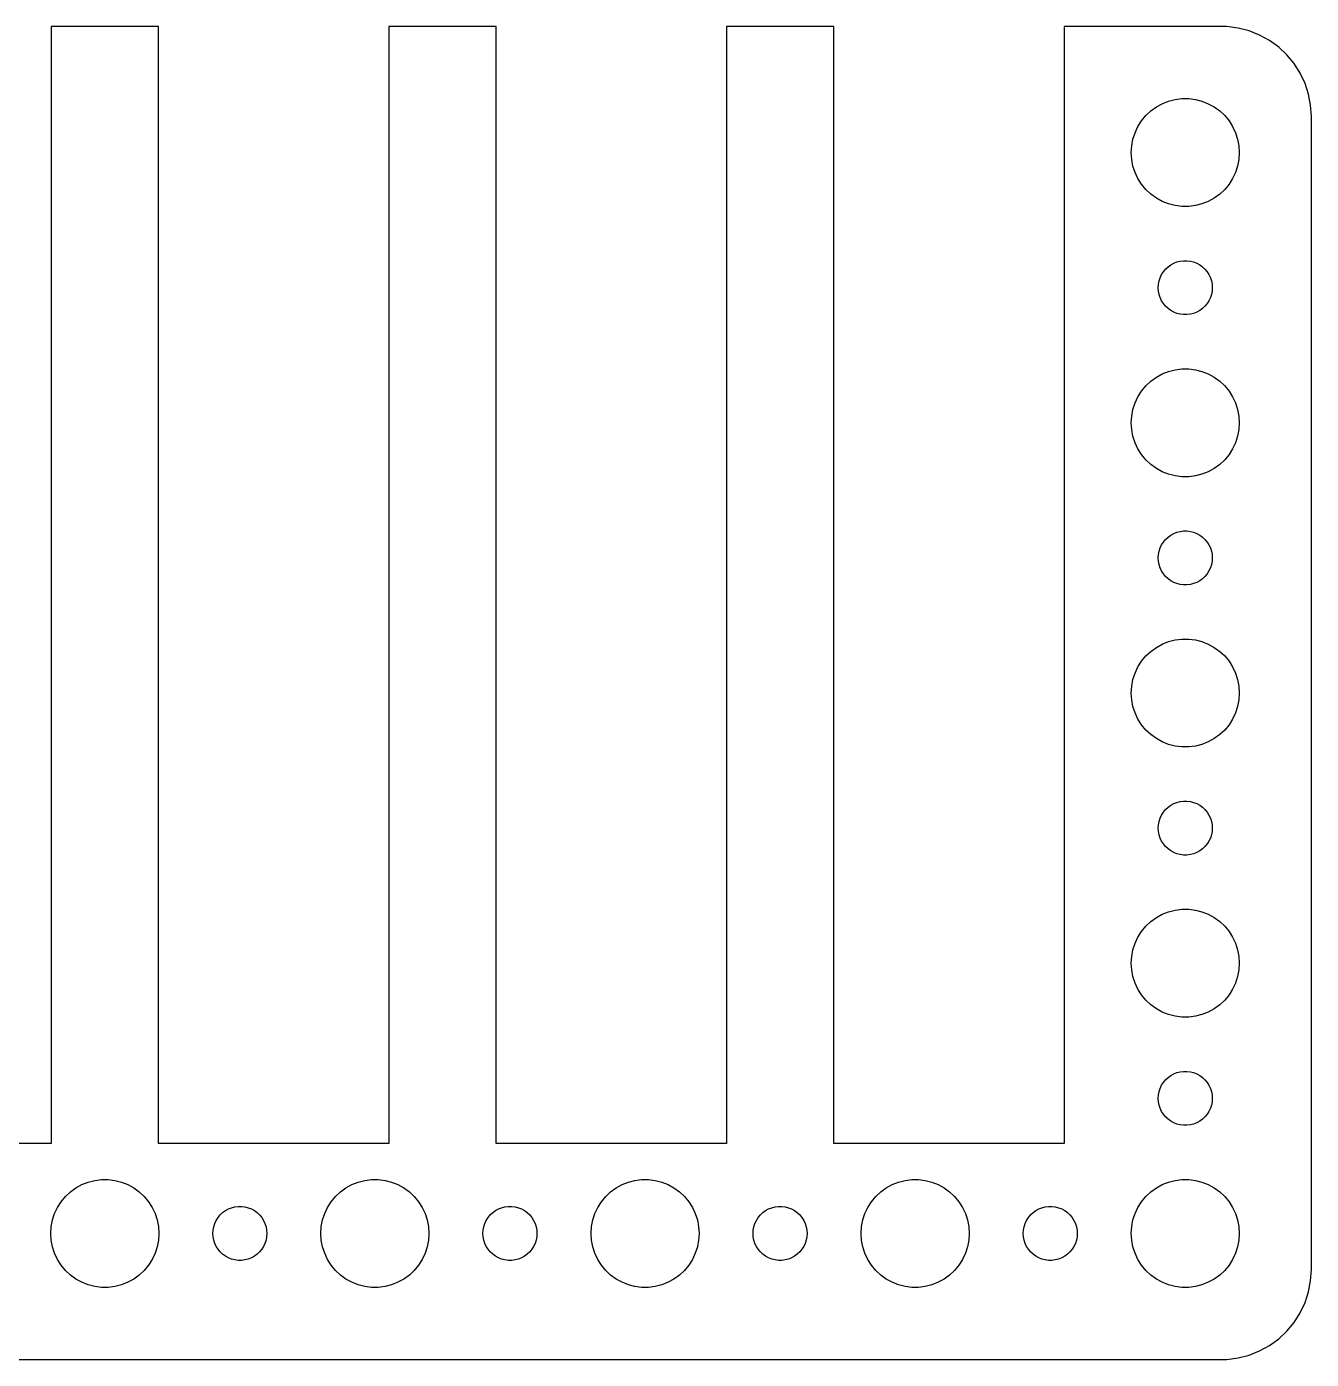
# Model space of a CAD drawing. Header units: metres. Extents: x -67 to 67, y 131 to 373.
# Drawn here: x -4.3 to 67, y 131 to 205 of the extents above; entities that cross this region are included whole.
import ezdxf

# ---------------------------------------------------------------- set-up
doc = ezdxf.new("R2010")
doc.units = ezdxf.units.M

msp = doc.modelspace()

# ---------------------------------------------------------------- linework, layer by layer
for p, q in [((2.98068, 204.99), (-2.98068, 204.99)), ((-2.98068, 204.99), (-2.98068, 143)), ((2.98068, 143), (2.98068, 204.99)), ((21.7307, 204.99), (15.7693, 204.99)), ((15.7693, 204.99), (15.7693, 143)), ((21.7307, 143), (21.7307, 204.99)), ((40.4807, 204.99), (34.5193, 204.99)), ((34.5193, 204.99), (34.5193, 143)), ((40.4807, 143), (40.4807, 204.99)), ((62.3139, 204.99), (53.2693, 204.99)), ((53.2693, 204.99), (53.2693, 143)), ((62.9369, 204.911), (62.3139, 204.99)), ((63.5451, 204.755), (62.9369, 204.911)), ((64.1289, 204.524), (63.5451, 204.755)), ((64.6791, 204.222), (64.1289, 204.524)), ((65.1871, 203.853), (64.6791, 204.222)), ((65.6448, 203.423), (65.1871, 203.853)), ((66.0451, 202.939), (65.6448, 203.423)), ((66.3815, 202.409), (66.0451, 202.939)), ((66.6489, 201.841), (66.3815, 202.409)), ((66.8429, 201.243), (66.6489, 201.841)), ((66.9606, 200.627), (66.8429, 201.243)), ((58.0877, 200.312), (58.3925, 200.533)), ((58.3925, 200.533), (58.7227, 200.714)), ((58.7227, 200.714), (59.0729, 200.853)), ((59.0729, 200.853), (59.4379, 200.947)), ((59.4379, 200.947), (59.8116, 200.994)), ((59.8116, 200.994), (60.1884, 200.994)), ((60.1884, 200.994), (60.5621, 200.947)), ((60.5621, 200.947), (60.927, 200.853)), ((60.927, 200.853), (61.2773, 200.714)), ((61.2773, 200.714), (61.6075, 200.533)), ((61.6075, 200.533), (61.9123, 200.312)), ((67, 200), (66.9606, 200.627)), ((57.3711, 199.445), (57.5729, 199.763)), ((57.5729, 199.763), (57.8131, 200.054)), ((57.8131, 200.054), (58.0877, 200.312)), ((61.9123, 200.312), (62.1869, 200.054)), ((62.1869, 200.054), (62.427, 199.763)), ((62.427, 199.763), (62.6289, 199.445)), ((67, 136), (67, 200)), ((57.0942, 198.746), (57.2107, 199.104)), ((57.2107, 199.104), (57.3711, 199.445)), ((62.6289, 199.445), (62.7893, 199.104)), ((62.7893, 199.104), (62.9057, 198.746)), ((57, 198), (57.0237, 198.376)), ((57.0237, 198.376), (57.0942, 198.746)), ((62.9057, 198.746), (62.9763, 198.376)), ((62.9763, 198.376), (63, 198)), ((57.0237, 197.624), (57, 198)), ((57.0942, 197.254), (57.0237, 197.624)), ((62.9763, 197.624), (62.9057, 197.254)), ((63, 198), (62.9763, 197.624)), ((57.2107, 196.896), (57.0942, 197.254)), ((57.3711, 196.555), (57.2107, 196.896)), ((62.7893, 196.896), (62.6289, 196.555)), ((62.9057, 197.254), (62.7893, 196.896)), ((57.5729, 196.237), (57.3711, 196.555)), ((57.8131, 195.946), (57.5729, 196.237)), ((62.427, 196.237), (62.1869, 195.946)), ((62.6289, 196.555), (62.427, 196.237)), ((58.0877, 195.688), (57.8131, 195.946)), ((58.3925, 195.467), (58.0877, 195.688)), ((58.7227, 195.286), (58.3925, 195.467)), ((61.6075, 195.467), (61.2773, 195.286)), ((61.9123, 195.688), (61.6075, 195.467)), ((62.1869, 195.946), (61.9123, 195.688)), ((59.0729, 195.147), (58.7227, 195.286)), ((59.4379, 195.053), (59.0729, 195.147)), ((59.8116, 195.006), (59.4379, 195.053)), ((60.1884, 195.006), (59.8116, 195.006)), ((60.5621, 195.053), (60.1884, 195.006)), ((60.927, 195.147), (60.5621, 195.053)), ((61.2773, 195.286), (60.927, 195.147)), ((58.9065, 191.527), (59.0439, 191.656)), ((59.0439, 191.656), (59.1963, 191.766)), ((59.1963, 191.766), (59.3613, 191.857)), ((59.3613, 191.857), (59.5365, 191.927)), ((59.5365, 191.927), (59.7189, 191.973)), ((59.7189, 191.973), (59.9058, 191.997)), ((59.9058, 191.997), (60.0942, 191.997)), ((60.0942, 191.997), (60.2811, 191.973)), ((60.2811, 191.973), (60.4635, 191.927)), ((60.4635, 191.927), (60.6387, 191.857)), ((60.6387, 191.857), (60.8037, 191.766)), ((60.8037, 191.766), (60.9561, 191.656)), ((60.9561, 191.656), (61.0934, 191.527)), ((58.5118, 190.688), (58.5471, 190.873)), ((58.5471, 190.873), (58.6053, 191.052)), ((58.6053, 191.052), (58.6855, 191.223)), ((58.6855, 191.223), (58.7865, 191.382)), ((58.7865, 191.382), (58.9065, 191.527)), ((61.0934, 191.527), (61.2135, 191.382)), ((61.2135, 191.382), (61.3145, 191.223)), ((61.3145, 191.223), (61.3947, 191.052)), ((61.3947, 191.052), (61.4529, 190.873)), ((61.4529, 190.873), (61.4882, 190.688)), ((58.5, 190.5), (58.5118, 190.688)), ((58.5118, 190.312), (58.5, 190.5)), ((58.5471, 190.127), (58.5118, 190.312)), ((61.4882, 190.312), (61.4529, 190.127)), ((61.4882, 190.688), (61.5, 190.5)), ((61.5, 190.5), (61.4882, 190.312)), ((58.6053, 189.948), (58.5471, 190.127)), ((58.6855, 189.777), (58.6053, 189.948)), ((58.7865, 189.618), (58.6855, 189.777)), ((58.9065, 189.473), (58.7865, 189.618)), ((59.0439, 189.344), (58.9065, 189.473)), ((61.0934, 189.473), (60.9561, 189.344)), ((61.2135, 189.618), (61.0934, 189.473)), ((61.3145, 189.777), (61.2135, 189.618)), ((61.3947, 189.948), (61.3145, 189.777)), ((61.4529, 190.127), (61.3947, 189.948)), ((59.1963, 189.234), (59.0439, 189.344)), ((59.3613, 189.143), (59.1963, 189.234)), ((59.5365, 189.073), (59.3613, 189.143)), ((59.7189, 189.027), (59.5365, 189.073)), ((59.9058, 189.003), (59.7189, 189.027)), ((60.0942, 189.003), (59.9058, 189.003)), ((60.2811, 189.027), (60.0942, 189.003)), ((60.4635, 189.073), (60.2811, 189.027)), ((60.6387, 189.143), (60.4635, 189.073)), ((60.8037, 189.234), (60.6387, 189.143)), ((60.9561, 189.344), (60.8037, 189.234)), ((58.3925, 185.533), (58.7227, 185.714)), ((58.7227, 185.714), (59.0729, 185.853)), ((59.0729, 185.853), (59.4379, 185.947)), ((59.4379, 185.947), (59.8116, 185.994)), ((59.8116, 185.994), (60.1884, 185.994)), ((60.1884, 185.994), (60.5621, 185.947)), ((60.5621, 185.947), (60.927, 185.853)), ((60.927, 185.853), (61.2773, 185.714)), ((61.2773, 185.714), (61.6075, 185.533)), ((57.5729, 184.763), (57.8131, 185.054)), ((57.8131, 185.054), (58.0877, 185.312)), ((58.0877, 185.312), (58.3925, 185.533)), ((61.6075, 185.533), (61.9123, 185.312)), ((61.9123, 185.312), (62.1869, 185.054)), ((62.1869, 185.054), (62.427, 184.763)), ((57.2107, 184.104), (57.3711, 184.445)), ((57.3711, 184.445), (57.5729, 184.763)), ((62.427, 184.763), (62.6289, 184.445)), ((62.6289, 184.445), (62.7893, 184.104)), ((57.0237, 183.376), (57.0942, 183.746)), ((57.0942, 183.746), (57.2107, 184.104)), ((62.7893, 184.104), (62.9057, 183.746)), ((62.9057, 183.746), (62.9763, 183.376)), ((57, 183), (57.0237, 183.376)), ((57.0237, 182.624), (57, 183)), ((62.9763, 183.376), (63, 183)), ((63, 183), (62.9763, 182.624)), ((57.0942, 182.254), (57.0237, 182.624)), ((57.2107, 181.896), (57.0942, 182.254)), ((62.9057, 182.254), (62.7893, 181.896)), ((62.9763, 182.624), (62.9057, 182.254)), ((57.3711, 181.555), (57.2107, 181.896)), ((57.5729, 181.237), (57.3711, 181.555)), ((62.6289, 181.555), (62.427, 181.237)), ((62.7893, 181.896), (62.6289, 181.555)), ((57.8131, 180.946), (57.5729, 181.237)), ((58.0877, 180.688), (57.8131, 180.946)), ((58.3925, 180.467), (58.0877, 180.688)), ((61.9123, 180.688), (61.6075, 180.467)), ((62.1869, 180.946), (61.9123, 180.688)), ((62.427, 181.237), (62.1869, 180.946)), ((58.7227, 180.286), (58.3925, 180.467)), ((59.0729, 180.147), (58.7227, 180.286)), ((59.4379, 180.053), (59.0729, 180.147)), ((59.8116, 180.006), (59.4379, 180.053)), ((60.1884, 180.006), (59.8116, 180.006)), ((60.5621, 180.053), (60.1884, 180.006)), ((60.927, 180.147), (60.5621, 180.053)), ((61.2773, 180.286), (60.927, 180.147)), ((61.6075, 180.467), (61.2773, 180.286)), ((59.1963, 176.766), (59.3613, 176.857)), ((59.3613, 176.857), (59.5365, 176.927)), ((59.5365, 176.927), (59.7189, 176.973)), ((59.7189, 176.973), (59.9058, 176.997)), ((59.9058, 176.997), (60.0942, 176.997)), ((60.0942, 176.997), (60.2811, 176.973)), ((60.2811, 176.973), (60.4635, 176.927)), ((60.4635, 176.927), (60.6387, 176.857)), ((60.6387, 176.857), (60.8037, 176.766)), ((58.6053, 176.052), (58.6855, 176.223)), ((58.6855, 176.223), (58.7865, 176.382)), ((58.7865, 176.382), (58.9065, 176.527)), ((58.9065, 176.527), (59.0439, 176.656)), ((59.0439, 176.656), (59.1963, 176.766)), ((60.8037, 176.766), (60.9561, 176.656)), ((60.9561, 176.656), (61.0934, 176.527)), ((61.0934, 176.527), (61.2135, 176.382)), ((61.2135, 176.382), (61.3145, 176.223)), ((61.3145, 176.223), (61.3947, 176.052)), ((58.5, 175.5), (58.5118, 175.688)), ((58.5118, 175.312), (58.5, 175.5)), ((58.5118, 175.688), (58.5471, 175.873)), ((58.5471, 175.873), (58.6053, 176.052)), ((61.3947, 176.052), (61.4529, 175.873)), ((61.4529, 175.873), (61.4882, 175.688)), ((61.4882, 175.688), (61.5, 175.5)), ((61.5, 175.5), (61.4882, 175.312)), ((58.5471, 175.127), (58.5118, 175.312)), ((58.6053, 174.948), (58.5471, 175.127)), ((58.6855, 174.777), (58.6053, 174.948)), ((58.7865, 174.618), (58.6855, 174.777)), ((58.9065, 174.473), (58.7865, 174.618)), ((61.2135, 174.618), (61.0934, 174.473)), ((61.3145, 174.777), (61.2135, 174.618)), ((61.3947, 174.948), (61.3145, 174.777)), ((61.4529, 175.127), (61.3947, 174.948)), ((61.4882, 175.312), (61.4529, 175.127)), ((59.0439, 174.344), (58.9065, 174.473)), ((59.1963, 174.234), (59.0439, 174.344)), ((59.3613, 174.143), (59.1963, 174.234)), ((59.5365, 174.073), (59.3613, 174.143)), ((59.7189, 174.027), (59.5365, 174.073)), ((59.9058, 174.003), (59.7189, 174.027)), ((60.0942, 174.003), (59.9058, 174.003)), ((60.2811, 174.027), (60.0942, 174.003)), ((60.4635, 174.073), (60.2811, 174.027)), ((60.6387, 174.143), (60.4635, 174.073)), ((60.8037, 174.234), (60.6387, 174.143)), ((60.9561, 174.344), (60.8037, 174.234)), ((61.0934, 174.473), (60.9561, 174.344)), ((59.0729, 170.853), (59.4379, 170.947)), ((59.4379, 170.947), (59.8116, 170.994)), ((59.8116, 170.994), (60.1884, 170.994)), ((60.1884, 170.994), (60.5621, 170.947)), ((60.5621, 170.947), (60.927, 170.853)), ((57.8131, 170.054), (58.0877, 170.312)), ((58.0877, 170.312), (58.3925, 170.533)), ((58.3925, 170.533), (58.7227, 170.714)), ((58.7227, 170.714), (59.0729, 170.853)), ((60.927, 170.853), (61.2773, 170.714)), ((61.2773, 170.714), (61.6075, 170.533)), ((61.6075, 170.533), (61.9123, 170.312)), ((61.9123, 170.312), (62.1869, 170.054)), ((57.2107, 169.104), (57.3711, 169.445)), ((57.3711, 169.445), (57.5729, 169.763)), ((57.5729, 169.763), (57.8131, 170.054)), ((62.1869, 170.054), (62.427, 169.763)), ((62.427, 169.763), (62.6289, 169.445)), ((62.6289, 169.445), (62.7893, 169.104)), ((57.0237, 168.376), (57.0942, 168.746)), ((57.0942, 168.746), (57.2107, 169.104)), ((62.7893, 169.104), (62.9057, 168.746)), ((62.9057, 168.746), (62.9763, 168.376)), ((57, 168), (57.0237, 168.376)), ((57.0237, 167.624), (57, 168)), ((62.9763, 168.376), (63, 168)), ((63, 168), (62.9763, 167.624)), ((57.0942, 167.254), (57.0237, 167.624)), ((57.2107, 166.896), (57.0942, 167.254)), ((62.9057, 167.254), (62.7893, 166.896)), ((62.9763, 167.624), (62.9057, 167.254)), ((57.3711, 166.555), (57.2107, 166.896)), ((57.5729, 166.237), (57.3711, 166.555)), ((62.6289, 166.555), (62.427, 166.237)), ((62.7893, 166.896), (62.6289, 166.555)), ((57.8131, 165.946), (57.5729, 166.237)), ((58.0877, 165.688), (57.8131, 165.946)), ((62.1869, 165.946), (61.9123, 165.688)), ((62.427, 166.237), (62.1869, 165.946)), ((58.3925, 165.467), (58.0877, 165.688)), ((58.7227, 165.286), (58.3925, 165.467)), ((59.0729, 165.147), (58.7227, 165.286)), ((59.4379, 165.053), (59.0729, 165.147)), ((59.8116, 165.006), (59.4379, 165.053)), ((60.1884, 165.006), (59.8116, 165.006)), ((60.5621, 165.053), (60.1884, 165.006)), ((60.927, 165.147), (60.5621, 165.053)), ((61.2773, 165.286), (60.927, 165.147)), ((61.6075, 165.467), (61.2773, 165.286)), ((61.9123, 165.688), (61.6075, 165.467)), ((58.6855, 161.223), (58.7865, 161.382)), ((58.7865, 161.382), (58.9065, 161.527)), ((58.9065, 161.527), (59.0439, 161.656)), ((59.0439, 161.656), (59.1963, 161.766)), ((59.1963, 161.766), (59.3613, 161.857)), ((59.3613, 161.857), (59.5365, 161.927)), ((59.5365, 161.927), (59.7189, 161.973)), ((59.7189, 161.973), (59.9058, 161.997)), ((59.9058, 161.997), (60.0942, 161.997)), ((60.0942, 161.997), (60.2811, 161.973)), ((60.2811, 161.973), (60.4635, 161.927)), ((60.4635, 161.927), (60.6387, 161.857)), ((60.6387, 161.857), (60.8037, 161.766)), ((60.8037, 161.766), (60.9561, 161.656)), ((60.9561, 161.656), (61.0934, 161.527)), ((61.0934, 161.527), (61.2135, 161.382)), ((61.2135, 161.382), (61.3145, 161.223)), ((58.5, 160.5), (58.5118, 160.688)), ((58.5118, 160.688), (58.5471, 160.873)), ((58.5471, 160.873), (58.6053, 161.052)), ((58.6053, 161.052), (58.6855, 161.223)), ((61.3145, 161.223), (61.3947, 161.052)), ((61.3947, 161.052), (61.4529, 160.873)), ((61.4529, 160.873), (61.4882, 160.688)), ((61.4882, 160.688), (61.5, 160.5)), ((58.5118, 160.312), (58.5, 160.5)), ((58.5471, 160.127), (58.5118, 160.312)), ((58.6053, 159.948), (58.5471, 160.127)), ((58.6855, 159.777), (58.6053, 159.948)), ((61.3947, 159.948), (61.3145, 159.777)), ((61.4529, 160.127), (61.3947, 159.948)), ((61.4882, 160.312), (61.4529, 160.127)), ((61.5, 160.5), (61.4882, 160.312)), ((58.7865, 159.618), (58.6855, 159.777)), ((58.9065, 159.473), (58.7865, 159.618)), ((59.0439, 159.344), (58.9065, 159.473)), ((59.1963, 159.234), (59.0439, 159.344)), ((59.3613, 159.143), (59.1963, 159.234)), ((59.5365, 159.073), (59.3613, 159.143)), ((59.7189, 159.027), (59.5365, 159.073)), ((60.4635, 159.073), (60.2811, 159.027)), ((60.6387, 159.143), (60.4635, 159.073)), ((60.8037, 159.234), (60.6387, 159.143)), ((60.9561, 159.344), (60.8037, 159.234)), ((61.0934, 159.473), (60.9561, 159.344)), ((61.2135, 159.618), (61.0934, 159.473)), ((61.3145, 159.777), (61.2135, 159.618)), ((59.9058, 159.003), (59.7189, 159.027)), ((60.0942, 159.003), (59.9058, 159.003)), ((60.2811, 159.027), (60.0942, 159.003)), ((58.0877, 155.312), (58.3925, 155.533)), ((58.3925, 155.533), (58.7227, 155.714)), ((58.7227, 155.714), (59.0729, 155.853)), ((59.0729, 155.853), (59.4379, 155.947)), ((59.4379, 155.947), (59.8116, 155.994)), ((59.8116, 155.994), (60.1884, 155.994)), ((60.1884, 155.994), (60.5621, 155.947)), ((60.5621, 155.947), (60.927, 155.853)), ((60.927, 155.853), (61.2773, 155.714)), ((61.2773, 155.714), (61.6075, 155.533)), ((61.6075, 155.533), (61.9123, 155.312)), ((57.3711, 154.445), (57.5729, 154.763)), ((57.5729, 154.763), (57.8131, 155.054)), ((57.8131, 155.054), (58.0877, 155.312)), ((61.9123, 155.312), (62.1869, 155.054)), ((62.1869, 155.054), (62.427, 154.763)), ((62.427, 154.763), (62.6289, 154.445)), ((57.0942, 153.746), (57.2107, 154.104)), ((57.2107, 154.104), (57.3711, 154.445)), ((62.6289, 154.445), (62.7893, 154.104)), ((62.7893, 154.104), (62.9057, 153.746)), ((57, 153), (57.0237, 153.376)), ((57.0237, 153.376), (57.0942, 153.746)), ((62.9057, 153.746), (62.9763, 153.376)), ((62.9763, 153.376), (63, 153)), ((57.0237, 152.624), (57, 153)), ((57.0942, 152.254), (57.0237, 152.624)), ((62.9763, 152.624), (62.9057, 152.254)), ((63, 153), (62.9763, 152.624)), ((57.2107, 151.896), (57.0942, 152.254)), ((57.3711, 151.555), (57.2107, 151.896)), ((62.7893, 151.896), (62.6289, 151.555)), ((62.9057, 152.254), (62.7893, 151.896)), ((57.5729, 151.237), (57.3711, 151.555)), ((57.8131, 150.946), (57.5729, 151.237)), ((58.0877, 150.688), (57.8131, 150.946)), ((62.1869, 150.946), (61.9123, 150.688)), ((62.427, 151.237), (62.1869, 150.946)), ((62.6289, 151.555), (62.427, 151.237)), ((58.3925, 150.467), (58.0877, 150.688)), ((58.7227, 150.286), (58.3925, 150.467)), ((59.0729, 150.147), (58.7227, 150.286)), ((61.2773, 150.286), (60.927, 150.147)), ((61.6075, 150.467), (61.2773, 150.286)), ((61.9123, 150.688), (61.6075, 150.467)), ((59.4379, 150.053), (59.0729, 150.147)), ((59.8116, 150.006), (59.4379, 150.053)), ((60.1884, 150.006), (59.8116, 150.006)), ((60.5621, 150.053), (60.1884, 150.006)), ((60.927, 150.147), (60.5621, 150.053)), ((58.7865, 146.382), (58.9065, 146.527)), ((58.9065, 146.527), (59.0439, 146.656)), ((59.0439, 146.656), (59.1963, 146.766)), ((59.1963, 146.766), (59.3613, 146.857)), ((59.3613, 146.857), (59.5365, 146.927)), ((59.5365, 146.927), (59.7189, 146.973)), ((59.7189, 146.973), (59.9058, 146.997)), ((59.9058, 146.997), (60.0942, 146.997)), ((60.0942, 146.997), (60.2811, 146.973)), ((60.2811, 146.973), (60.4635, 146.927)), ((60.4635, 146.927), (60.6387, 146.857)), ((60.6387, 146.857), (60.8037, 146.766)), ((60.8037, 146.766), (60.9561, 146.656)), ((60.9561, 146.656), (61.0934, 146.527)), ((61.0934, 146.527), (61.2135, 146.382)), ((58.5118, 145.688), (58.5471, 145.873)), ((58.5471, 145.873), (58.6053, 146.052)), ((58.6053, 146.052), (58.6855, 146.223)), ((58.6855, 146.223), (58.7865, 146.382)), ((61.2135, 146.382), (61.3145, 146.223)), ((61.3145, 146.223), (61.3947, 146.052)), ((61.3947, 146.052), (61.4529, 145.873)), ((61.4529, 145.873), (61.4882, 145.688)), ((58.5, 145.5), (58.5118, 145.688)), ((58.5118, 145.312), (58.5, 145.5)), ((58.5471, 145.127), (58.5118, 145.312)), ((58.6053, 144.948), (58.5471, 145.127)), ((61.4529, 145.127), (61.3947, 144.948)), ((61.4882, 145.312), (61.4529, 145.127)), ((61.4882, 145.688), (61.5, 145.5)), ((61.5, 145.5), (61.4882, 145.312)), ((58.6855, 144.777), (58.6053, 144.948)), ((58.7865, 144.618), (58.6855, 144.777)), ((58.9065, 144.473), (58.7865, 144.618)), ((59.0439, 144.344), (58.9065, 144.473)), ((59.1963, 144.234), (59.0439, 144.344)), ((60.9561, 144.344), (60.8037, 144.234)), ((61.0934, 144.473), (60.9561, 144.344)), ((61.2135, 144.618), (61.0934, 144.473)), ((61.3145, 144.777), (61.2135, 144.618)), ((61.3947, 144.948), (61.3145, 144.777)), ((59.3613, 144.143), (59.1963, 144.234)), ((59.5365, 144.073), (59.3613, 144.143)), ((59.7189, 144.027), (59.5365, 144.073)), ((59.9058, 144.003), (59.7189, 144.027)), ((60.0942, 144.003), (59.9058, 144.003)), ((60.2811, 144.027), (60.0942, 144.003)), ((60.4635, 144.073), (60.2811, 144.027)), ((60.6387, 144.143), (60.4635, 144.073)), ((60.8037, 144.234), (60.6387, 144.143)), ((-2.98068, 143), (-15.7693, 143)), ((15.7693, 143), (2.98068, 143)), ((34.5193, 143), (21.7307, 143)), ((53.2693, 143), (40.4807, 143)), ((-1.60747, 140.533), (-1.27733, 140.714)), ((-1.27733, 140.714), (-0.92705, 140.853)), ((-0.92705, 140.853), (-0.56213, 140.947)), ((-0.56213, 140.947), (-0.18837, 140.994)), ((-0.18837, 140.994), (0.18837, 140.994)), ((0.18837, 140.994), (0.56213, 140.947)), ((0.56213, 140.947), (0.92705, 140.853)), ((0.92705, 140.853), (1.27733, 140.714)), ((1.27733, 140.714), (1.60747, 140.533)), ((13.3925, 140.533), (13.7227, 140.714)), ((13.7227, 140.714), (14.0729, 140.853)), ((14.0729, 140.853), (14.4379, 140.947)), ((14.4379, 140.947), (14.8116, 140.994)), ((14.8116, 140.994), (15.1884, 140.994)), ((15.1884, 140.994), (15.5621, 140.947)), ((15.5621, 140.947), (15.927, 140.853)), ((15.927, 140.853), (16.2773, 140.714)), ((16.2773, 140.714), (16.6075, 140.533)), ((28.3925, 140.533), (28.7227, 140.714)), ((28.7227, 140.714), (29.0729, 140.853)), ((29.0729, 140.853), (29.4379, 140.947)), ((29.4379, 140.947), (29.8116, 140.994)), ((29.8116, 140.994), (30.1884, 140.994)), ((30.1884, 140.994), (30.5621, 140.947)), ((30.5621, 140.947), (30.927, 140.853)), ((30.927, 140.853), (31.2773, 140.714)), ((31.2773, 140.714), (31.6075, 140.533)), ((43.3925, 140.533), (43.7227, 140.714)), ((43.7227, 140.714), (44.0729, 140.853)), ((44.0729, 140.853), (44.4379, 140.947)), ((44.4379, 140.947), (44.8116, 140.994)), ((44.8116, 140.994), (45.1884, 140.994)), ((45.1884, 140.994), (45.5621, 140.947)), ((45.5621, 140.947), (45.927, 140.853)), ((45.927, 140.853), (46.2773, 140.714)), ((46.2773, 140.714), (46.6075, 140.533)), ((58.3925, 140.533), (58.7227, 140.714)), ((58.7227, 140.714), (59.0729, 140.853)), ((59.0729, 140.853), (59.4379, 140.947)), ((59.4379, 140.947), (59.8116, 140.994)), ((59.8116, 140.994), (60.1884, 140.994)), ((60.1884, 140.994), (60.5621, 140.947)), ((60.5621, 140.947), (60.927, 140.853)), ((60.927, 140.853), (61.2773, 140.714)), ((61.2773, 140.714), (61.6075, 140.533)), ((-2.42705, 139.763), (-2.1869, 140.054)), ((-2.1869, 140.054), (-1.91226, 140.312)), ((-1.91226, 140.312), (-1.60747, 140.533)), ((1.60747, 140.533), (1.91226, 140.312)), ((1.91226, 140.312), (2.1869, 140.054)), ((2.1869, 140.054), (2.42705, 139.763)), ((12.5729, 139.763), (12.8131, 140.054)), ((12.8131, 140.054), (13.0877, 140.312)), ((13.0877, 140.312), (13.3925, 140.533)), ((16.6075, 140.533), (16.9123, 140.312)), ((16.9123, 140.312), (17.1869, 140.054)), ((17.1869, 140.054), (17.427, 139.763)), ((27.5729, 139.763), (27.8131, 140.054)), ((27.8131, 140.054), (28.0877, 140.312)), ((28.0877, 140.312), (28.3925, 140.533)), ((31.6075, 140.533), (31.9123, 140.312)), ((31.9123, 140.312), (32.1869, 140.054)), ((32.1869, 140.054), (32.427, 139.763)), ((42.5729, 139.763), (42.8131, 140.054)), ((42.8131, 140.054), (43.0877, 140.312)), ((43.0877, 140.312), (43.3925, 140.533)), ((46.6075, 140.533), (46.9123, 140.312)), ((46.9123, 140.312), (47.1869, 140.054)), ((47.1869, 140.054), (47.427, 139.763)), ((57.5729, 139.763), (57.8131, 140.054)), ((57.8131, 140.054), (58.0877, 140.312)), ((58.0877, 140.312), (58.3925, 140.533)), ((61.6075, 140.533), (61.9123, 140.312)), ((61.9123, 140.312), (62.1869, 140.054)), ((62.1869, 140.054), (62.427, 139.763)), ((-2.90575, 138.746), (-2.78932, 139.104)), ((-2.78932, 139.104), (-2.62891, 139.445)), ((-2.62891, 139.445), (-2.42705, 139.763)), ((2.42705, 139.763), (2.62891, 139.445)), ((2.62891, 139.445), (2.78932, 139.104)), ((2.78932, 139.104), (2.90575, 138.746)), ((6.40654, 139.027), (6.54385, 139.156)), ((6.54385, 139.156), (6.69626, 139.266)), ((6.69626, 139.266), (6.86133, 139.357)), ((6.86133, 139.357), (7.03647, 139.427)), ((7.03647, 139.427), (7.21892, 139.473)), ((7.21892, 139.473), (7.40581, 139.497)), ((7.40581, 139.497), (7.59418, 139.497)), ((7.59418, 139.497), (7.78107, 139.473)), ((7.78107, 139.473), (7.96352, 139.427)), ((7.96352, 139.427), (8.13866, 139.357)), ((8.13866, 139.357), (8.30373, 139.266)), ((8.30373, 139.266), (8.45613, 139.156)), ((8.45613, 139.156), (8.59344, 139.027)), ((12.0942, 138.746), (12.2107, 139.104)), ((12.2107, 139.104), (12.3711, 139.445)), ((12.3711, 139.445), (12.5729, 139.763)), ((17.427, 139.763), (17.6289, 139.445)), ((17.6289, 139.445), (17.7893, 139.104)), ((17.7893, 139.104), (17.9057, 138.746)), ((21.4065, 139.027), (21.5439, 139.156)), ((21.5439, 139.156), (21.6963, 139.266)), ((21.6963, 139.266), (21.8613, 139.357)), ((21.8613, 139.357), (22.0365, 139.427)), ((22.0365, 139.427), (22.2189, 139.473)), ((22.2189, 139.473), (22.4058, 139.497)), ((22.4058, 139.497), (22.5942, 139.497)), ((22.5942, 139.497), (22.7811, 139.473)), ((22.7811, 139.473), (22.9635, 139.427)), ((22.9635, 139.427), (23.1387, 139.357)), ((23.1387, 139.357), (23.3037, 139.266)), ((23.3037, 139.266), (23.4561, 139.156)), ((23.4561, 139.156), (23.5934, 139.027)), ((27.0942, 138.746), (27.2107, 139.104)), ((27.2107, 139.104), (27.3711, 139.445)), ((27.3711, 139.445), (27.5729, 139.763)), ((32.427, 139.763), (32.6289, 139.445)), ((32.6289, 139.445), (32.7893, 139.104)), ((32.7893, 139.104), (32.9057, 138.746)), ((36.4065, 139.027), (36.5439, 139.156)), ((36.5439, 139.156), (36.6963, 139.266)), ((36.6963, 139.266), (36.8613, 139.357)), ((36.8613, 139.357), (37.0365, 139.427)), ((37.0365, 139.427), (37.2189, 139.473)), ((37.2189, 139.473), (37.4058, 139.497)), ((37.4058, 139.497), (37.5942, 139.497)), ((37.5942, 139.497), (37.7811, 139.473)), ((37.7811, 139.473), (37.9635, 139.427)), ((37.9635, 139.427), (38.1387, 139.357)), ((38.1387, 139.357), (38.3037, 139.266)), ((38.3037, 139.266), (38.4561, 139.156)), ((38.4561, 139.156), (38.5934, 139.027)), ((42.0942, 138.746), (42.2107, 139.104)), ((42.2107, 139.104), (42.3711, 139.445)), ((42.3711, 139.445), (42.5729, 139.763)), ((47.427, 139.763), (47.6289, 139.445)), ((47.6289, 139.445), (47.7893, 139.104)), ((47.7893, 139.104), (47.9057, 138.746)), ((51.4065, 139.027), (51.5439, 139.156)), ((51.5439, 139.156), (51.6963, 139.266)), ((51.6963, 139.266), (51.8613, 139.357)), ((51.8613, 139.357), (52.0365, 139.427)), ((52.0365, 139.427), (52.2189, 139.473)), ((52.2189, 139.473), (52.4058, 139.497)), ((52.4058, 139.497), (52.5942, 139.497)), ((52.5942, 139.497), (52.7811, 139.473)), ((52.7811, 139.473), (52.9635, 139.427)), ((52.9635, 139.427), (53.1387, 139.357)), ((53.1387, 139.357), (53.3037, 139.266)), ((53.3037, 139.266), (53.4561, 139.156)), ((53.4561, 139.156), (53.5934, 139.027)), ((57.0942, 138.746), (57.2107, 139.104)), ((57.2107, 139.104), (57.3711, 139.445)), ((57.3711, 139.445), (57.5729, 139.763)), ((62.427, 139.763), (62.6289, 139.445)), ((62.6289, 139.445), (62.7893, 139.104)), ((62.7893, 139.104), (62.9057, 138.746)), ((-3, 138), (-2.97633, 138.376)), ((-2.97633, 138.376), (-2.90575, 138.746)), ((2.90575, 138.746), (2.97633, 138.376)), ((2.97633, 138.376), (3, 138)), ((6.01183, 138.188), (6.04712, 138.373)), ((6.04712, 138.373), (6.10533, 138.552)), ((6.10533, 138.552), (6.18553, 138.723)), ((6.18553, 138.723), (6.28647, 138.882)), ((6.28647, 138.882), (6.40654, 139.027)), ((8.59344, 139.027), (8.71352, 138.882)), ((8.71352, 138.882), (8.81445, 138.723)), ((8.81445, 138.723), (8.89465, 138.552)), ((8.89465, 138.552), (8.95287, 138.373)), ((8.95287, 138.373), (8.98816, 138.188)), ((12, 138), (12.0237, 138.376)), ((12.0237, 138.376), (12.0942, 138.746)), ((17.9057, 138.746), (17.9763, 138.376)), ((17.9763, 138.376), (18, 138)), ((21.0118, 138.188), (21.0471, 138.373)), ((21.0471, 138.373), (21.1053, 138.552)), ((21.1053, 138.552), (21.1855, 138.723)), ((21.1855, 138.723), (21.2865, 138.882)), ((21.2865, 138.882), (21.4065, 139.027)), ((23.5934, 139.027), (23.7135, 138.882)), ((23.7135, 138.882), (23.8145, 138.723)), ((23.8145, 138.723), (23.8947, 138.552)), ((23.8947, 138.552), (23.9529, 138.373)), ((23.9529, 138.373), (23.9882, 138.188)), ((27, 138), (27.0237, 138.376)), ((27.0237, 138.376), (27.0942, 138.746)), ((32.9057, 138.746), (32.9763, 138.376)), ((32.9763, 138.376), (33, 138)), ((36.0118, 138.188), (36.0471, 138.373)), ((36.0471, 138.373), (36.1053, 138.552)), ((36.1053, 138.552), (36.1855, 138.723)), ((36.1855, 138.723), (36.2865, 138.882)), ((36.2865, 138.882), (36.4065, 139.027)), ((38.5934, 139.027), (38.7135, 138.882)), ((38.7135, 138.882), (38.8145, 138.723)), ((38.8145, 138.723), (38.8947, 138.552)), ((38.8947, 138.552), (38.9529, 138.373)), ((38.9529, 138.373), (38.9882, 138.188)), ((42, 138), (42.0237, 138.376)), ((42.0237, 138.376), (42.0942, 138.746)), ((47.9057, 138.746), (47.9763, 138.376)), ((47.9763, 138.376), (48, 138)), ((51.0118, 138.188), (51.0471, 138.373)), ((51.0471, 138.373), (51.1053, 138.552)), ((51.1053, 138.552), (51.1855, 138.723)), ((51.1855, 138.723), (51.2865, 138.882)), ((51.2865, 138.882), (51.4065, 139.027)), ((53.5934, 139.027), (53.7135, 138.882)), ((53.7135, 138.882), (53.8145, 138.723)), ((53.8145, 138.723), (53.8947, 138.552)), ((53.8947, 138.552), (53.9529, 138.373)), ((53.9529, 138.373), (53.9882, 138.188)), ((57, 138), (57.0237, 138.376)), ((57.0237, 138.376), (57.0942, 138.746)), ((62.9057, 138.746), (62.9763, 138.376)), ((62.9763, 138.376), (63, 138)), ((-2.97633, 137.624), (-3, 138)), ((-2.90575, 137.254), (-2.97633, 137.624)), ((2.97633, 137.624), (2.90575, 137.254)), ((3, 138), (2.97633, 137.624)), ((6, 138), (6.01183, 138.188)), ((6.01183, 137.812), (6, 138)), ((6.04712, 137.627), (6.01183, 137.812)), ((6.10533, 137.448), (6.04712, 137.627)), ((8.95287, 137.627), (8.89465, 137.448)), ((8.98816, 137.812), (8.95287, 137.627)), ((8.98816, 138.188), (9, 138)), ((9, 138), (8.98816, 137.812)), ((12.0237, 137.624), (12, 138)), ((12.0942, 137.254), (12.0237, 137.624)), ((17.9763, 137.624), (17.9057, 137.254)), ((18, 138), (17.9763, 137.624)), ((21, 138), (21.0118, 138.188)), ((21.0118, 137.812), (21, 138)), ((21.0471, 137.627), (21.0118, 137.812)), ((21.1053, 137.448), (21.0471, 137.627)), ((23.9529, 137.627), (23.8947, 137.448)), ((23.9882, 137.812), (23.9529, 137.627)), ((23.9882, 138.188), (24, 138)), ((24, 138), (23.9882, 137.812)), ((27.0237, 137.624), (27, 138)), ((27.0942, 137.254), (27.0237, 137.624)), ((32.9763, 137.624), (32.9057, 137.254)), ((33, 138), (32.9763, 137.624)), ((36, 138), (36.0118, 138.188)), ((36.0118, 137.812), (36, 138)), ((36.0471, 137.627), (36.0118, 137.812)), ((36.1053, 137.448), (36.0471, 137.627)), ((38.9529, 137.627), (38.8947, 137.448)), ((38.9882, 137.812), (38.9529, 137.627)), ((38.9882, 138.188), (39, 138)), ((39, 138), (38.9882, 137.812)), ((42.0237, 137.624), (42, 138)), ((42.0942, 137.254), (42.0237, 137.624)), ((47.9763, 137.624), (47.9057, 137.254)), ((48, 138), (47.9763, 137.624)), ((51, 138), (51.0118, 138.188)), ((51.0118, 137.812), (51, 138)), ((51.0471, 137.627), (51.0118, 137.812)), ((51.1053, 137.448), (51.0471, 137.627)), ((53.9529, 137.627), (53.8947, 137.448)), ((53.9882, 137.812), (53.9529, 137.627)), ((53.9882, 138.188), (54, 138)), ((54, 138), (53.9882, 137.812)), ((57.0237, 137.624), (57, 138)), ((57.0942, 137.254), (57.0237, 137.624)), ((62.9763, 137.624), (62.9057, 137.254)), ((63, 138), (62.9763, 137.624)), ((-2.78932, 136.896), (-2.90575, 137.254)), ((-2.62891, 136.555), (-2.78932, 136.896)), ((2.78932, 136.896), (2.62891, 136.555)), ((2.90575, 137.254), (2.78932, 136.896)), ((6.18553, 137.277), (6.10533, 137.448)), ((6.28647, 137.118), (6.18553, 137.277)), ((6.40654, 136.973), (6.28647, 137.118)), ((6.54385, 136.844), (6.40654, 136.973)), ((8.59344, 136.973), (8.45613, 136.844)), ((8.71352, 137.118), (8.59344, 136.973)), ((8.81445, 137.277), (8.71352, 137.118)), ((8.89465, 137.448), (8.81445, 137.277)), ((12.2107, 136.896), (12.0942, 137.254)), ((12.3711, 136.555), (12.2107, 136.896)), ((17.7893, 136.896), (17.6289, 136.555)), ((17.9057, 137.254), (17.7893, 136.896)), ((21.1855, 137.277), (21.1053, 137.448)), ((21.2865, 137.118), (21.1855, 137.277)), ((21.4065, 136.973), (21.2865, 137.118)), ((21.5439, 136.844), (21.4065, 136.973)), ((23.5934, 136.973), (23.4561, 136.844)), ((23.7135, 137.118), (23.5934, 136.973)), ((23.8145, 137.277), (23.7135, 137.118)), ((23.8947, 137.448), (23.8145, 137.277)), ((27.2107, 136.896), (27.0942, 137.254)), ((27.3711, 136.555), (27.2107, 136.896)), ((32.7893, 136.896), (32.6289, 136.555)), ((32.9057, 137.254), (32.7893, 136.896)), ((36.1855, 137.277), (36.1053, 137.448)), ((36.2865, 137.118), (36.1855, 137.277)), ((36.4065, 136.973), (36.2865, 137.118)), ((36.5439, 136.844), (36.4065, 136.973)), ((38.5934, 136.973), (38.4561, 136.844)), ((38.7135, 137.118), (38.5934, 136.973)), ((38.8145, 137.277), (38.7135, 137.118)), ((38.8947, 137.448), (38.8145, 137.277)), ((42.2107, 136.896), (42.0942, 137.254)), ((42.3711, 136.555), (42.2107, 136.896)), ((47.7893, 136.896), (47.6289, 136.555)), ((47.9057, 137.254), (47.7893, 136.896)), ((51.1855, 137.277), (51.1053, 137.448)), ((51.2865, 137.118), (51.1855, 137.277)), ((51.4065, 136.973), (51.2865, 137.118)), ((51.5439, 136.844), (51.4065, 136.973)), ((53.5934, 136.973), (53.4561, 136.844)), ((53.7135, 137.118), (53.5934, 136.973)), ((53.8145, 137.277), (53.7135, 137.118)), ((53.8947, 137.448), (53.8145, 137.277)), ((57.2107, 136.896), (57.0942, 137.254)), ((57.3711, 136.555), (57.2107, 136.896)), ((62.7893, 136.896), (62.6289, 136.555)), ((62.9057, 137.254), (62.7893, 136.896)), ((-2.42705, 136.237), (-2.62891, 136.555)), ((-2.1869, 135.946), (-2.42705, 136.237)), ((2.42705, 136.237), (2.1869, 135.946)), ((2.62891, 136.555), (2.42705, 136.237)), ((6.69626, 136.734), (6.54385, 136.844)), ((6.86133, 136.643), (6.69626, 136.734)), ((7.03647, 136.573), (6.86133, 136.643)), ((7.21892, 136.527), (7.03647, 136.573)), ((7.40581, 136.503), (7.21892, 136.527)), ((7.59418, 136.503), (7.40581, 136.503)), ((7.78107, 136.527), (7.59418, 136.503)), ((7.96352, 136.573), (7.78107, 136.527)), ((8.13866, 136.643), (7.96352, 136.573)), ((8.30373, 136.734), (8.13866, 136.643)), ((8.45613, 136.844), (8.30373, 136.734)), ((12.5729, 136.237), (12.3711, 136.555)), ((12.8131, 135.946), (12.5729, 136.237)), ((17.427, 136.237), (17.1869, 135.946)), ((17.6289, 136.555), (17.427, 136.237)), ((21.6963, 136.734), (21.5439, 136.844)), ((21.8613, 136.643), (21.6963, 136.734)), ((22.0365, 136.573), (21.8613, 136.643)), ((22.2189, 136.527), (22.0365, 136.573)), ((22.4058, 136.503), (22.2189, 136.527)), ((22.5942, 136.503), (22.4058, 136.503)), ((22.7811, 136.527), (22.5942, 136.503)), ((22.9635, 136.573), (22.7811, 136.527)), ((23.1387, 136.643), (22.9635, 136.573)), ((23.3037, 136.734), (23.1387, 136.643)), ((23.4561, 136.844), (23.3037, 136.734)), ((27.5729, 136.237), (27.3711, 136.555)), ((27.8131, 135.946), (27.5729, 136.237)), ((32.427, 136.237), (32.1869, 135.946)), ((32.6289, 136.555), (32.427, 136.237)), ((36.6963, 136.734), (36.5439, 136.844)), ((36.8613, 136.643), (36.6963, 136.734)), ((37.0365, 136.573), (36.8613, 136.643)), ((37.2189, 136.527), (37.0365, 136.573)), ((37.4058, 136.503), (37.2189, 136.527)), ((37.5942, 136.503), (37.4058, 136.503)), ((37.7811, 136.527), (37.5942, 136.503)), ((37.9635, 136.573), (37.7811, 136.527)), ((38.1387, 136.643), (37.9635, 136.573)), ((38.3037, 136.734), (38.1387, 136.643)), ((38.4561, 136.844), (38.3037, 136.734)), ((42.5729, 136.237), (42.3711, 136.555)), ((42.8131, 135.946), (42.5729, 136.237)), ((47.427, 136.237), (47.1869, 135.946)), ((47.6289, 136.555), (47.427, 136.237)), ((51.6963, 136.734), (51.5439, 136.844)), ((51.8613, 136.643), (51.6963, 136.734)), ((52.0365, 136.573), (51.8613, 136.643)), ((52.2189, 136.527), (52.0365, 136.573)), ((52.4058, 136.503), (52.2189, 136.527)), ((52.5942, 136.503), (52.4058, 136.503)), ((52.7811, 136.527), (52.5942, 136.503)), ((52.9635, 136.573), (52.7811, 136.527)), ((53.1387, 136.643), (52.9635, 136.573)), ((53.3037, 136.734), (53.1387, 136.643)), ((53.4561, 136.844), (53.3037, 136.734)), ((57.5729, 136.237), (57.3711, 136.555)), ((57.8131, 135.946), (57.5729, 136.237)), ((62.427, 136.237), (62.1869, 135.946)), ((62.6289, 136.555), (62.427, 136.237)), ((-1.91226, 135.688), (-2.1869, 135.946)), ((-1.60747, 135.467), (-1.91226, 135.688)), ((-1.27733, 135.286), (-1.60747, 135.467)), ((1.60747, 135.467), (1.27733, 135.286)), ((1.91226, 135.688), (1.60747, 135.467)), ((2.1869, 135.946), (1.91226, 135.688)), ((13.0877, 135.688), (12.8131, 135.946)), ((13.3925, 135.467), (13.0877, 135.688)), ((13.7227, 135.286), (13.3925, 135.467)), ((16.6075, 135.467), (16.2773, 135.286)), ((16.9123, 135.688), (16.6075, 135.467)), ((17.1869, 135.946), (16.9123, 135.688)), ((28.0877, 135.688), (27.8131, 135.946)), ((28.3925, 135.467), (28.0877, 135.688)), ((28.7227, 135.286), (28.3925, 135.467)), ((31.6075, 135.467), (31.2773, 135.286)), ((31.9123, 135.688), (31.6075, 135.467)), ((32.1869, 135.946), (31.9123, 135.688)), ((43.0877, 135.688), (42.8131, 135.946)), ((43.3925, 135.467), (43.0877, 135.688)), ((43.7227, 135.286), (43.3925, 135.467)), ((46.6075, 135.467), (46.2773, 135.286)), ((46.9123, 135.688), (46.6075, 135.467)), ((47.1869, 135.946), (46.9123, 135.688)), ((58.0877, 135.688), (57.8131, 135.946)), ((58.3925, 135.467), (58.0877, 135.688)), ((58.7227, 135.286), (58.3925, 135.467)), ((61.6075, 135.467), (61.2773, 135.286)), ((61.9123, 135.688), (61.6075, 135.467)), ((62.1869, 135.946), (61.9123, 135.688)), ((66.9606, 135.373), (67, 136)), ((-0.92705, 135.147), (-1.27733, 135.286)), ((-0.56213, 135.053), (-0.92705, 135.147)), ((-0.18837, 135.006), (-0.56213, 135.053)), ((0.18837, 135.006), (-0.18837, 135.006)), ((0.56213, 135.053), (0.18837, 135.006)), ((0.92705, 135.147), (0.56213, 135.053)), ((1.27733, 135.286), (0.92705, 135.147)), ((14.0729, 135.147), (13.7227, 135.286)), ((14.4379, 135.053), (14.0729, 135.147)), ((14.8116, 135.006), (14.4379, 135.053)), ((15.1884, 135.006), (14.8116, 135.006)), ((15.5621, 135.053), (15.1884, 135.006)), ((15.927, 135.147), (15.5621, 135.053)), ((16.2773, 135.286), (15.927, 135.147)), ((29.0729, 135.147), (28.7227, 135.286)), ((29.4379, 135.053), (29.0729, 135.147)), ((29.8116, 135.006), (29.4379, 135.053)), ((30.1884, 135.006), (29.8116, 135.006)), ((30.5621, 135.053), (30.1884, 135.006)), ((30.927, 135.147), (30.5621, 135.053)), ((31.2773, 135.286), (30.927, 135.147)), ((44.0729, 135.147), (43.7227, 135.286)), ((44.4379, 135.053), (44.0729, 135.147)), ((44.8116, 135.006), (44.4379, 135.053)), ((45.1884, 135.006), (44.8116, 135.006)), ((45.5621, 135.053), (45.1884, 135.006)), ((45.927, 135.147), (45.5621, 135.053)), ((46.2773, 135.286), (45.927, 135.147)), ((59.0729, 135.147), (58.7227, 135.286)), ((59.4379, 135.053), (59.0729, 135.147)), ((59.8116, 135.006), (59.4379, 135.053)), ((60.1884, 135.006), (59.8116, 135.006)), ((60.5621, 135.053), (60.1884, 135.006)), ((60.927, 135.147), (60.5621, 135.053)), ((61.2773, 135.286), (60.927, 135.147)), ((66.6489, 134.159), (66.8429, 134.757)), ((66.8429, 134.757), (66.9606, 135.373)), ((66.3815, 133.591), (66.6489, 134.159)), ((66.0451, 133.061), (66.3815, 133.591)), ((65.1871, 132.147), (65.6448, 132.577)), ((65.6448, 132.577), (66.0451, 133.061)), ((64.1289, 131.476), (64.6791, 131.778)), ((64.6791, 131.778), (65.1871, 132.147)), ((-62.3139, 131.01), (62.3139, 131.01)), ((62.3139, 131.01), (62.9369, 131.089)), ((62.9369, 131.089), (63.5451, 131.245)), ((63.5451, 131.245), (64.1289, 131.476))]:
    msp.add_line(p, q)

doc.saveas('drawing.dxf')
